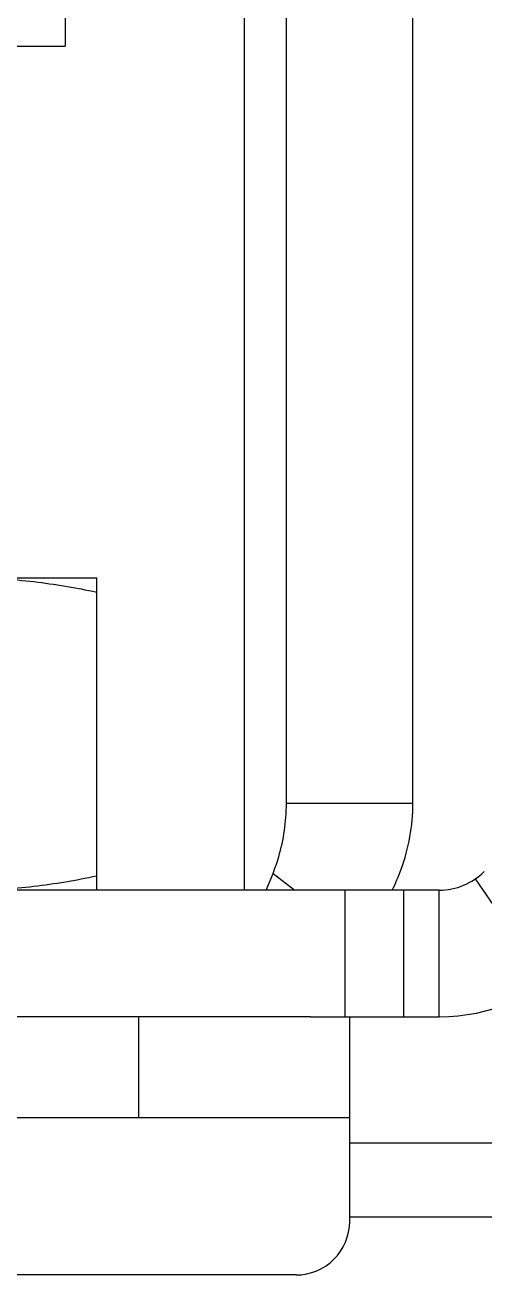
# Model space of a CAD drawing. Extents: x 1031190 to 1725648, y 733081 to 1571294.
# Drawn here: x 1162953.7 to 1163131.8, y 1235254.7 to 1235739.1 of the extents above; entities that cross this region are included whole.
import ezdxf

# ---------------------------------------------------------------- set-up
doc = ezdxf.new("R2010")
doc.units = 0
doc.header["$LTSCALE"] = 1000
doc.header["$MEASUREMENT"] = 0

msp = doc.modelspace()

# ---------------------------------------------------------------- linework, layer by layer
for p, q in [((1162969.28, 1238445.87), (1162969.28, 1235730.96)), ((1163038.79, 1236292.77), (1163038.79, 1235403.86)), ((1163055.14, 1235437.38), (1163055.14, 1236051.14)), ((1163104.21, 1235437.38), (1163104.21, 1236051.14)), ((1162634, 1235730.96), (1162969.28, 1235730.96)), ((1162785.29, 1235524.89), (1162981.55, 1235524.89)), ((1162981.55, 1235403.86), (1162981.55, 1235524.89)), ((1163104.21, 1235437.38), (1163055.14, 1235437.38)), ((1163047.31, 1235403.82), (1163049.93, 1235410.33)), ((1163049.93, 1235410.33), (1163058.44, 1235403.86)), ((1163114.43, 1235403.86), (1162652.4, 1235403.86)), ((1163077.96, 1235354.8), (1163077.96, 1235403.86)), ((1163100.71, 1235354.8), (1163100.71, 1235403.86)), ((1163114.43, 1235354.8), (1163114.43, 1235403.86)), ((1163128.33, 1235408.18), (1163156.12, 1235367.74)), ((1163064.43, 1235354.8), (1162696.58, 1235354.8)), ((1162997.9, 1235315.56), (1162997.9, 1235354.8)), ((1163064.43, 1235354.8), (1163114.43, 1235354.8)), ((1163079.68, 1235305.73), (1163079.68, 1235354.8)), ((1163079.68, 1235275.5), (1163079.68, 1235354.8)), ((1163079.68, 1235315.56), (1162687.16, 1235315.56)), ((1163292.58, 1235305.73), (1163079.68, 1235305.73)), ((1163292.58, 1235277.11), (1163079.68, 1235277.11)), ((1163058.86, 1235254.68), (1162707.98, 1235254.68))]:
    msp.add_line(p, q)
for centre, radius, end in [((1163114.43, 1235428.39), 24.53, 315), ((1163114.43, 1235428.39), 73.6, 315), ((1163058.86, 1235275.5), 20.82, 0)]:
    msp.add_arc(centre, radius, 270, end)
for points, knots in [([(1162932.48, 1235524.89), (1162940.71, 1235524.89), (1162957.2, 1235523.85), (1162973.47, 1235521.06), (1162981.55, 1235519.36)], [0, 0, 0, 0, 0.499234, 1, 1, 1, 1]), ([(1163049.93, 1235410.33), (1163050.76, 1235412.44), (1163053.76, 1235421.15), (1163055.14, 1235430.43), (1163055.14, 1235437.38)], [0, 0, 0, 0, 0.246008, 1, 1, 1, 1]), ([(1163096.17, 1235403.85), (1163097.48, 1235406.47), (1163102.07, 1235417.08), (1163104.21, 1235428.76), (1163104.21, 1235437.38)], [0, 0, 0, 0, 0.253543, 1, 1, 1, 1]), ([(1162932.48, 1235403.86), (1162940.71, 1235403.86), (1162957.2, 1235404.89), (1162973.47, 1235407.69), (1162981.55, 1235409.39)], [0, 0, 0, 0, 0.499234, 1, 1, 1, 1])]:
    msp.add_open_spline(points, degree=3, knots=knots)

doc.saveas('drawing.dxf')
